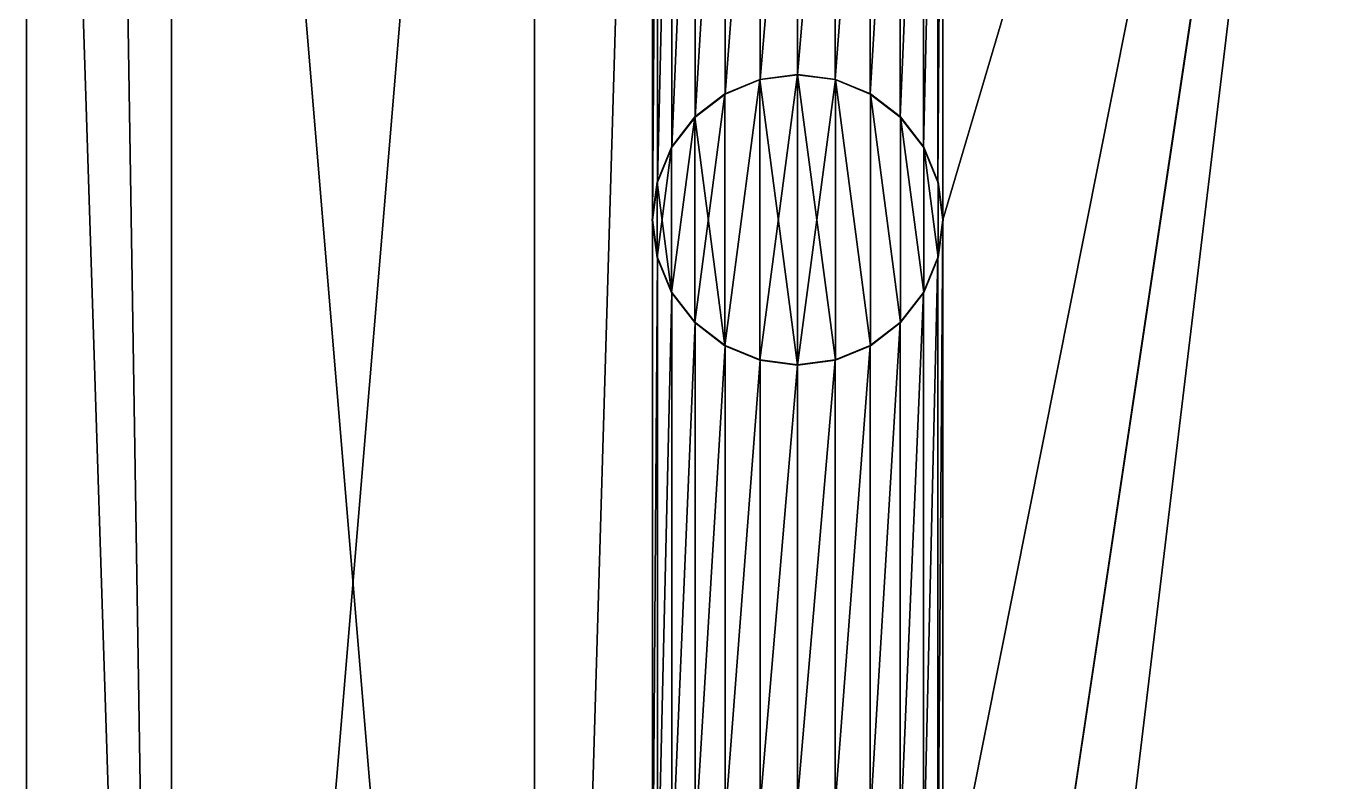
# Model space of a CAD drawing. Extents: x -1 to 46.5, y -1 to 65.2.
# Drawn here: x -1 to 17.15, y 29.38 to 39.79 of the extents above; entities that cross this region are included whole.
import ezdxf

# ---------------------------------------------------------------- set-up
doc = ezdxf.new("R2010")
doc.units = 0
doc.header["$MEASUREMENT"] = 0
doc.layers.add('STL2DXF', color=7, linetype='Continuous')

msp = doc.modelspace()

# ---------------------------------------------------------------- linework, layer by layer
at = {"layer": 'STL2DXF'}
for points in [[(1, 2.125, 7.3), (-1, 64.25, 7.3), (0, 65.25, 7.3)], [(1, 2.125, 12.3), (-1, 64.25, 12.3), (0, 65.25, 12.3)], [(1, 2.125, 7.3), (0, 65.25, 7.3), (1, 62.125, 7.3)], [(1, 2.125, 12.3), (0, 65.25, 12.3), (1, 62.125, 12.3)], [(-1, 64.25, 12.3), (-1, -1, 7.3), (-1, -1, 12.3)], [(-1, -1, 7.3), (-1, 64.25, 12.3), (-1, 64.25, 7.3)], [(1, 2.125, 7.3), (-1, -1, 7.3), (-1, 64.25, 7.3)], [(1, 2.125, 12.3), (-1, -1, 12.3), (-1, 64.25, 12.3)], [(6, 62.125, 7.3), (1, 2.125, 7.3), (1, 62.125, 7.3)], [(1, 2.125, 7.3), (6, 62.125, 7.3), (6, 2.125, 7.3)], [(6, 2.125, 12.3), (1, 62.125, 12.3), (1, 2.125, 12.3)], [(1, 62.125, 12.3), (6, 2.125, 12.3), (6, 62.125, 12.3)], [(1, 62.125, 12.3), (1, 2.125, 7.3), (1, 2.125, 12.3)], [(1, 2.125, 7.3), (1, 62.125, 12.3), (1, 62.125, 7.3)], [(1, 62.125, 7.3), (1, 2.125, 12.3), (1, 2.125, 7.3)], [(1, 2.125, 12.3), (1, 62.125, 7.3), (1, 62.125, 12.3)], [(6, 62.125, 7.3), (6, 2.125, 12.3), (6, 2.125, 7.3)], [(6, 2.125, 12.3), (6, 62.125, 7.3), (6, 62.125, 12.3)], [(6, 2.125, 12.3), (6, 62.125, 7.3), (6, 2.125, 7.3)], [(6, 62.125, 7.3), (6, 2.125, 12.3), (6, 62.125, 12.3)], [(6, 62.125, 7.3), (7.625, 57.125, 7.3), (6, 2.125, 7.3)], [(6, 62.125, 12.3), (7.625, 57.125, 12.3), (6, 2.125, 12.3)], [(11.625, 47.125, 7.3), (17.693, 57.643, 7.3), (11.625, 37.125, 7.3)], [(11.625, 37.125, 7.3), (17.693, 57.643, 7.3), (11.625, 27.125, 7.3)], [(11.625, 27.125, 7.3), (17.693, 57.643, 7.3), (11.625, 17.125, 7.3)], [(11.625, 17.125, 7.3), (17.693, 57.643, 7.3), (17.625, 57.125, 7.3)], [(11.625, 47.125, 12.3), (17.693, 57.643, 12.3), (11.625, 37.125, 12.3)], [(11.625, 37.125, 12.3), (17.693, 57.643, 12.3), (11.625, 27.125, 12.3)], [(11.625, 27.125, 12.3), (17.693, 57.643, 12.3), (11.625, 17.125, 12.3)], [(11.625, 17.125, 12.3), (17.693, 57.643, 12.3), (17.625, 57.125, 12.3)], [(7.625, 7.125, 7.3), (6, 2.125, 7.3), (7.625, 57.125, 7.3)], [(7.625, 7.125, 12.3), (6, 2.125, 12.3), (7.625, 57.125, 12.3)], [(7.625, 7.125, 7.3), (7.625, 57.125, 7.3), (7.625, 47.125, 7.3)], [(7.625, 7.125, 12.3), (7.625, 57.125, 12.3), (7.625, 47.125, 12.3)], [(11.625, 17.125, 7.3), (17.625, 57.125, 7.3), (11.625, 7.125, 7.3)], [(17.625, 17.125, 7.3), (11.625, 7.125, 7.3), (17.625, 57.125, 7.3)], [(11.625, 17.125, 12.3), (17.625, 57.125, 12.3), (11.625, 7.125, 12.3)], [(17.625, 7.125, 12.3), (11.625, 7.125, 12.3), (17.625, 57.125, 12.3)], [(7.625, 7.125, 7.3), (7.625, 47.125, 7.3), (7.625, 37.125, 7.3)], [(7.693, 46.607, 7.3), (7.625, 37.125, 7.3), (7.625, 47.125, 7.3)], [(7.625, 7.125, 12.3), (7.625, 47.125, 12.3), (7.625, 37.125, 12.3)], [(7.693, 46.607, 12.3), (7.625, 37.125, 12.3), (7.625, 47.125, 12.3)], [(11.557, 37.643, 7.3), (11.557, 46.607, 7.3), (11.625, 47.125, 7.3)], [(11.557, 37.643, 7.3), (11.625, 47.125, 7.3), (11.625, 37.125, 7.3)], [(11.557, 37.643, 12.3), (11.557, 46.607, 12.3), (11.625, 47.125, 12.3)], [(11.557, 37.643, 12.3), (11.625, 47.125, 12.3), (11.625, 37.125, 12.3)], [(7.625, 37.125, 7.3), (7.693, 46.607, 7.3), (7.693, 37.643, 7.3)], [(7.625, 37.125, 12.3), (7.693, 46.607, 12.3), (7.693, 37.643, 12.3)], [(7.693, 37.643, 7.3), (7.693, 46.607, 7.3), (7.893, 46.125, 7.3)], [(7.693, 37.643, 12.3), (7.693, 46.607, 12.3), (7.893, 46.125, 12.3)], [(11.357, 38.125, 7.3), (11.357, 46.125, 7.3), (11.557, 46.607, 7.3)], [(11.357, 38.125, 7.3), (11.557, 46.607, 7.3), (11.557, 37.643, 7.3)], [(11.357, 38.125, 12.3), (11.357, 46.125, 12.3), (11.557, 46.607, 12.3)], [(11.357, 38.125, 12.3), (11.557, 46.607, 12.3), (11.557, 37.643, 12.3)], [(7.693, 37.643, 7.3), (7.893, 46.125, 7.3), (7.893, 38.125, 7.3)], [(7.693, 37.643, 12.3), (7.893, 46.125, 12.3), (7.893, 38.125, 12.3)], [(7.893, 38.125, 7.3), (7.893, 46.125, 7.3), (8.211, 45.711, 7.3)], [(7.893, 38.125, 12.3), (7.893, 46.125, 12.3), (8.211, 45.711, 12.3)], [(11.039, 38.539, 7.3), (11.039, 45.711, 7.3), (11.357, 46.125, 7.3)], [(11.039, 38.539, 7.3), (11.357, 46.125, 7.3), (11.357, 38.125, 7.3)], [(11.039, 38.539, 12.3), (11.039, 45.711, 12.3), (11.357, 46.125, 12.3)], [(11.039, 38.539, 12.3), (11.357, 46.125, 12.3), (11.357, 38.125, 12.3)], [(7.893, 38.125, 7.3), (8.211, 45.711, 7.3), (8.211, 38.539, 7.3)], [(7.893, 38.125, 12.3), (8.211, 45.711, 12.3), (8.211, 38.539, 12.3)], [(8.211, 38.539, 7.3), (8.211, 45.711, 7.3), (8.625, 45.393, 7.3)], [(8.211, 38.539, 12.3), (8.211, 45.711, 12.3), (8.625, 45.393, 12.3)], [(10.625, 38.857, 7.3), (10.625, 45.393, 7.3), (11.039, 45.711, 7.3)], [(10.625, 38.857, 7.3), (11.039, 45.711, 7.3), (11.039, 38.539, 7.3)], [(10.625, 38.857, 12.3), (10.625, 45.393, 12.3), (11.039, 45.711, 12.3)], [(10.625, 38.857, 12.3), (11.039, 45.711, 12.3), (11.039, 38.539, 12.3)], [(8.211, 38.539, 7.3), (8.625, 45.393, 7.3), (8.625, 38.857, 7.3)], [(8.211, 38.539, 12.3), (8.625, 45.393, 12.3), (8.625, 38.857, 12.3)], [(8.625, 38.857, 7.3), (8.625, 45.393, 7.3), (9.107, 45.193, 7.3)], [(8.625, 38.857, 12.3), (8.625, 45.393, 12.3), (9.107, 45.193, 12.3)], [(10.143, 39.057, 7.3), (10.143, 45.193, 7.3), (10.625, 45.393, 7.3)], [(10.143, 39.057, 7.3), (10.625, 45.393, 7.3), (10.625, 38.857, 7.3)], [(10.143, 39.057, 12.3), (10.143, 45.193, 12.3), (10.625, 45.393, 12.3)], [(10.143, 39.057, 12.3), (10.625, 45.393, 12.3), (10.625, 38.857, 12.3)], [(8.625, 38.857, 7.3), (9.107, 45.193, 7.3), (9.107, 39.057, 7.3)], [(8.625, 38.857, 12.3), (9.107, 45.193, 12.3), (9.107, 39.057, 12.3)], [(9.107, 39.057, 7.3), (9.107, 45.193, 7.3), (9.625, 45.125, 7.3)], [(9.107, 39.057, 12.3), (9.107, 45.193, 12.3), (9.625, 45.125, 12.3)], [(9.625, 39.125, 7.3), (9.625, 45.125, 7.3), (10.143, 45.193, 7.3)], [(9.625, 39.125, 7.3), (10.143, 45.193, 7.3), (10.143, 39.057, 7.3)], [(9.625, 39.125, 12.3), (9.625, 45.125, 12.3), (10.143, 45.193, 12.3)], [(9.625, 39.125, 12.3), (10.143, 45.193, 12.3), (10.143, 39.057, 12.3)], [(9.107, 39.057, 7.3), (9.625, 45.125, 7.3), (9.625, 39.125, 7.3)], [(9.107, 39.057, 12.3), (9.625, 45.125, 12.3), (9.625, 39.125, 12.3)], [(8.623, 38.861, 12.3), (8.623, 35.389, 12.3), (9.106, 39.061, 12.3)], [(9.106, 39.061, 12.3), (8.623, 35.389, 12.3), (9.106, 35.189, 12.3)], [(8.623, 35.389, 7.3), (8.623, 38.861, 7.3), (9.106, 39.061, 7.3)], [(8.623, 35.389, 7.3), (9.106, 39.061, 7.3), (9.106, 35.189, 7.3)], [(8.623, 38.861, 12.3), (9.106, 39.061, 7.3), (8.623, 38.861, 7.3)], [(9.106, 39.061, 7.3), (8.623, 38.861, 12.3), (9.106, 39.061, 12.3)], [(8.625, 38.857, 12.3), (9.107, 39.057, 7.3), (8.625, 38.857, 7.3)], [(9.107, 39.057, 7.3), (8.625, 38.857, 12.3), (9.107, 39.057, 12.3)], [(9.106, 39.061, 12.3), (9.625, 35.121, 12.3), (9.625, 39.129, 12.3)], [(9.106, 35.189, 7.3), (9.106, 39.061, 7.3), (9.625, 39.129, 7.3)], [(9.106, 35.189, 7.3), (9.625, 39.129, 7.3), (9.625, 35.121, 7.3)], [(9.106, 39.061, 12.3), (9.625, 39.129, 7.3), (9.106, 39.061, 7.3)], [(9.625, 39.129, 7.3), (9.106, 39.061, 12.3), (9.625, 39.129, 12.3)], [(9.106, 39.061, 12.3), (9.106, 35.189, 12.3), (9.625, 35.121, 12.3)], [(9.107, 39.057, 12.3), (9.625, 39.125, 7.3), (9.107, 39.057, 7.3)], [(9.625, 39.125, 7.3), (9.107, 39.057, 12.3), (9.625, 39.125, 12.3)], [(9.625, 39.129, 12.3), (9.625, 35.121, 12.3), (10.144, 35.189, 12.3)], [(9.625, 39.129, 12.3), (10.144, 35.189, 12.3), (10.144, 39.061, 12.3)], [(9.625, 35.121, 7.3), (9.625, 39.129, 7.3), (10.144, 39.061, 7.3)], [(9.625, 39.129, 12.3), (10.144, 39.061, 7.3), (9.625, 39.129, 7.3)], [(10.144, 39.061, 7.3), (9.625, 39.129, 12.3), (10.144, 39.061, 12.3)], [(9.625, 39.125, 12.3), (10.143, 39.057, 7.3), (9.625, 39.125, 7.3)], [(10.143, 39.057, 7.3), (9.625, 39.125, 12.3), (10.143, 39.057, 12.3)], [(9.625, 35.121, 7.3), (10.144, 39.061, 7.3), (10.144, 35.189, 7.3)], [(10.143, 39.057, 12.3), (10.625, 38.857, 7.3), (10.143, 39.057, 7.3)], [(10.625, 38.857, 7.3), (10.143, 39.057, 12.3), (10.625, 38.857, 12.3)], [(10.144, 39.061, 12.3), (10.144, 35.189, 12.3), (10.627, 35.389, 12.3)], [(10.144, 39.061, 12.3), (10.627, 35.389, 12.3), (10.627, 38.861, 12.3)], [(10.144, 35.189, 7.3), (10.144, 39.061, 7.3), (10.627, 35.389, 7.3)], [(10.627, 35.389, 7.3), (10.144, 39.061, 7.3), (10.627, 38.861, 7.3)], [(10.144, 39.061, 12.3), (10.627, 38.861, 7.3), (10.144, 39.061, 7.3)], [(10.627, 38.861, 7.3), (10.144, 39.061, 12.3), (10.627, 38.861, 12.3)], [(8.208, 38.542, 12.3), (8.623, 35.389, 12.3), (8.623, 38.861, 12.3)], [(8.208, 35.708, 7.3), (8.208, 38.542, 7.3), (8.623, 38.861, 7.3)], [(8.208, 35.708, 7.3), (8.623, 38.861, 7.3), (8.623, 35.389, 7.3)], [(8.208, 38.542, 12.3), (8.623, 38.861, 7.3), (8.208, 38.542, 7.3)], [(8.623, 38.861, 7.3), (8.208, 38.542, 12.3), (8.623, 38.861, 12.3)], [(8.211, 38.539, 12.3), (8.625, 38.857, 7.3), (8.211, 38.539, 7.3)], [(8.625, 38.857, 7.3), (8.211, 38.539, 12.3), (8.625, 38.857, 12.3)], [(10.625, 38.857, 12.3), (11.039, 38.539, 7.3), (10.625, 38.857, 7.3)], [(11.039, 38.539, 7.3), (10.625, 38.857, 12.3), (11.039, 38.539, 12.3)], [(10.627, 38.861, 12.3), (10.627, 35.389, 12.3), (11.042, 35.708, 12.3)], [(10.627, 38.861, 12.3), (11.042, 35.708, 12.3), (11.042, 38.542, 12.3)], [(10.627, 35.389, 7.3), (10.627, 38.861, 7.3), (11.042, 35.708, 7.3)], [(11.042, 35.708, 7.3), (10.627, 38.861, 7.3), (11.042, 38.542, 7.3)], [(10.627, 38.861, 12.3), (11.042, 38.542, 7.3), (10.627, 38.861, 7.3)], [(11.042, 38.542, 7.3), (10.627, 38.861, 12.3), (11.042, 38.542, 12.3)], [(7.889, 38.127, 12.3), (7.889, 36.123, 12.3), (8.208, 38.542, 12.3)], [(8.208, 38.542, 12.3), (7.889, 36.123, 12.3), (8.208, 35.708, 12.3)], [(7.889, 36.123, 7.3), (7.889, 38.127, 7.3), (8.208, 38.542, 7.3)], [(7.889, 36.123, 7.3), (8.208, 38.542, 7.3), (8.208, 35.708, 7.3)], [(8.208, 38.542, 12.3), (7.889, 38.127, 7.3), (7.889, 38.127, 12.3)], [(7.889, 38.127, 7.3), (8.208, 38.542, 12.3), (8.208, 38.542, 7.3)], [(8.211, 38.539, 12.3), (7.893, 38.125, 7.3), (7.893, 38.125, 12.3)], [(7.893, 38.125, 7.3), (8.211, 38.539, 12.3), (8.211, 38.539, 7.3)], [(8.208, 38.542, 12.3), (8.208, 35.708, 12.3), (8.623, 35.389, 12.3)], [(11.039, 38.539, 7.3), (11.357, 38.125, 12.3), (11.357, 38.125, 7.3)], [(11.357, 38.125, 12.3), (11.039, 38.539, 7.3), (11.039, 38.539, 12.3)], [(11.042, 38.542, 12.3), (11.042, 35.708, 12.3), (11.361, 36.123, 12.3)], [(11.042, 38.542, 12.3), (11.361, 36.123, 12.3), (11.361, 38.127, 12.3)], [(11.042, 35.708, 7.3), (11.042, 38.542, 7.3), (11.361, 36.123, 7.3)], [(11.361, 36.123, 7.3), (11.042, 38.542, 7.3), (11.361, 38.127, 7.3)], [(11.042, 38.542, 7.3), (11.361, 38.127, 12.3), (11.361, 38.127, 7.3)], [(11.361, 38.127, 12.3), (11.042, 38.542, 7.3), (11.042, 38.542, 12.3)], [(7.689, 37.644, 12.3), (7.889, 36.123, 12.3), (7.889, 38.127, 12.3)], [(7.689, 36.606, 7.3), (7.689, 37.644, 7.3), (7.889, 38.127, 7.3)], [(7.689, 36.606, 7.3), (7.889, 38.127, 7.3), (7.889, 36.123, 7.3)], [(7.889, 38.127, 12.3), (7.689, 37.644, 7.3), (7.689, 37.644, 12.3)], [(7.689, 37.644, 7.3), (7.889, 38.127, 12.3), (7.889, 38.127, 7.3)], [(7.893, 38.125, 12.3), (7.693, 37.643, 7.3), (7.693, 37.643, 12.3)], [(7.693, 37.643, 7.3), (7.893, 38.125, 12.3), (7.893, 38.125, 7.3)], [(11.357, 38.125, 7.3), (11.557, 37.643, 12.3), (11.557, 37.643, 7.3)], [(11.557, 37.643, 12.3), (11.357, 38.125, 7.3), (11.357, 38.125, 12.3)], [(11.361, 38.127, 12.3), (11.361, 36.123, 12.3), (11.561, 36.606, 12.3)], [(11.361, 38.127, 12.3), (11.561, 36.606, 12.3), (11.561, 37.644, 12.3)], [(11.361, 36.123, 7.3), (11.361, 38.127, 7.3), (11.561, 36.606, 7.3)], [(11.561, 36.606, 7.3), (11.361, 38.127, 7.3), (11.561, 37.644, 7.3)], [(11.361, 38.127, 7.3), (11.561, 37.644, 12.3), (11.561, 37.644, 7.3)], [(11.561, 37.644, 12.3), (11.361, 38.127, 7.3), (11.361, 38.127, 12.3)], [(7.689, 36.606, 12.3), (7.689, 37.644, 12.3), (7.621, 37.125, 12.3)], [(7.689, 37.644, 7.3), (7.689, 36.606, 7.3), (7.621, 37.125, 7.3)], [(7.689, 37.644, 12.3), (7.621, 37.125, 7.3), (7.621, 37.125, 12.3)], [(7.621, 37.125, 7.3), (7.689, 37.644, 12.3), (7.689, 37.644, 7.3)], [(7.693, 37.643, 12.3), (7.625, 37.125, 7.3), (7.625, 37.125, 12.3)], [(7.625, 37.125, 7.3), (7.693, 37.643, 12.3), (7.693, 37.643, 7.3)], [(7.689, 37.644, 12.3), (7.689, 36.606, 12.3), (7.889, 36.123, 12.3)], [(11.557, 37.643, 7.3), (11.625, 37.125, 12.3), (11.625, 37.125, 7.3)], [(11.625, 37.125, 12.3), (11.557, 37.643, 7.3), (11.557, 37.643, 12.3)], [(11.561, 37.644, 12.3), (11.561, 36.606, 12.3), (11.629, 37.125, 12.3)], [(11.561, 36.606, 7.3), (11.561, 37.644, 7.3), (11.629, 37.125, 7.3)], [(11.561, 37.644, 7.3), (11.629, 37.125, 12.3), (11.629, 37.125, 7.3)], [(11.629, 37.125, 12.3), (11.561, 37.644, 7.3), (11.561, 37.644, 12.3)], [(7.621, 37.125, 12.3), (7.689, 36.606, 7.3), (7.689, 36.606, 12.3)], [(7.689, 36.606, 7.3), (7.621, 37.125, 12.3), (7.621, 37.125, 7.3)], [(7.625, 7.125, 7.3), (7.625, 37.125, 7.3), (7.625, 27.125, 7.3)], [(7.693, 36.607, 7.3), (7.625, 27.125, 7.3), (7.625, 37.125, 7.3)], [(7.625, 37.125, 12.3), (7.693, 36.607, 7.3), (7.693, 36.607, 12.3)], [(7.693, 36.607, 7.3), (7.625, 37.125, 12.3), (7.625, 37.125, 7.3)], [(7.625, 7.125, 12.3), (7.625, 37.125, 12.3), (7.625, 27.125, 12.3)], [(7.693, 36.607, 12.3), (7.625, 27.125, 12.3), (7.625, 37.125, 12.3)], [(11.557, 27.643, 7.3), (11.557, 36.607, 7.3), (11.625, 37.125, 7.3)], [(11.557, 27.643, 7.3), (11.625, 37.125, 7.3), (11.625, 27.125, 7.3)], [(11.625, 37.125, 7.3), (11.557, 36.607, 12.3), (11.557, 36.607, 7.3)], [(11.557, 36.607, 12.3), (11.625, 37.125, 7.3), (11.625, 37.125, 12.3)], [(11.557, 27.643, 12.3), (11.557, 36.607, 12.3), (11.625, 37.125, 12.3)], [(11.557, 27.643, 12.3), (11.625, 37.125, 12.3), (11.625, 27.125, 12.3)], [(11.629, 37.125, 7.3), (11.561, 36.606, 12.3), (11.561, 36.606, 7.3)], [(11.561, 36.606, 12.3), (11.629, 37.125, 7.3), (11.629, 37.125, 12.3)], [(7.625, 27.125, 7.3), (7.693, 36.607, 7.3), (7.693, 27.643, 7.3)], [(7.625, 27.125, 12.3), (7.693, 36.607, 12.3), (7.693, 27.643, 12.3)], [(7.689, 36.606, 12.3), (7.889, 36.123, 7.3), (7.889, 36.123, 12.3)], [(7.889, 36.123, 7.3), (7.689, 36.606, 12.3), (7.689, 36.606, 7.3)], [(7.693, 27.643, 7.3), (7.693, 36.607, 7.3), (7.893, 36.125, 7.3)], [(7.693, 36.607, 12.3), (7.893, 36.125, 7.3), (7.893, 36.125, 12.3)], [(7.893, 36.125, 7.3), (7.693, 36.607, 12.3), (7.693, 36.607, 7.3)], [(7.693, 27.643, 12.3), (7.693, 36.607, 12.3), (7.893, 36.125, 12.3)], [(11.357, 28.125, 7.3), (11.357, 36.125, 7.3), (11.557, 36.607, 7.3)], [(11.357, 28.125, 7.3), (11.557, 36.607, 7.3), (11.557, 27.643, 7.3)], [(11.557, 36.607, 7.3), (11.357, 36.125, 12.3), (11.357, 36.125, 7.3)], [(11.357, 36.125, 12.3), (11.557, 36.607, 7.3), (11.557, 36.607, 12.3)], [(11.357, 28.125, 12.3), (11.357, 36.125, 12.3), (11.557, 36.607, 12.3)], [(11.357, 28.125, 12.3), (11.557, 36.607, 12.3), (11.557, 27.643, 12.3)], [(11.561, 36.606, 7.3), (11.361, 36.123, 12.3), (11.361, 36.123, 7.3)], [(11.361, 36.123, 12.3), (11.561, 36.606, 7.3), (11.561, 36.606, 12.3)], [(7.693, 27.643, 7.3), (7.893, 36.125, 7.3), (7.893, 28.125, 7.3)], [(7.693, 27.643, 12.3), (7.893, 36.125, 12.3), (7.893, 28.125, 12.3)], [(7.889, 36.123, 12.3), (8.208, 35.708, 7.3), (8.208, 35.708, 12.3)], [(8.208, 35.708, 7.3), (7.889, 36.123, 12.3), (7.889, 36.123, 7.3)], [(7.893, 28.125, 7.3), (7.893, 36.125, 7.3), (8.211, 35.711, 7.3)], [(7.893, 36.125, 12.3), (8.211, 35.711, 7.3), (8.211, 35.711, 12.3)], [(8.211, 35.711, 7.3), (7.893, 36.125, 12.3), (7.893, 36.125, 7.3)], [(7.893, 28.125, 12.3), (7.893, 36.125, 12.3), (8.211, 35.711, 12.3)], [(11.039, 28.539, 7.3), (11.039, 35.711, 7.3), (11.357, 36.125, 7.3)], [(11.039, 28.539, 7.3), (11.357, 36.125, 7.3), (11.357, 28.125, 7.3)], [(11.357, 36.125, 7.3), (11.039, 35.711, 12.3), (11.039, 35.711, 7.3)], [(11.039, 35.711, 12.3), (11.357, 36.125, 7.3), (11.357, 36.125, 12.3)], [(11.039, 28.539, 12.3), (11.039, 35.711, 12.3), (11.357, 36.125, 12.3)], [(11.039, 28.539, 12.3), (11.357, 36.125, 12.3), (11.357, 28.125, 12.3)], [(11.361, 36.123, 7.3), (11.042, 35.708, 12.3), (11.042, 35.708, 7.3)], [(11.042, 35.708, 12.3), (11.361, 36.123, 7.3), (11.361, 36.123, 12.3)], [(7.893, 28.125, 7.3), (8.211, 35.711, 7.3), (8.211, 28.539, 7.3)], [(7.893, 28.125, 12.3), (8.211, 35.711, 12.3), (8.211, 28.539, 12.3)], [(8.623, 35.389, 12.3), (8.208, 35.708, 7.3), (8.623, 35.389, 7.3)], [(8.208, 35.708, 7.3), (8.623, 35.389, 12.3), (8.208, 35.708, 12.3)], [(8.211, 28.539, 7.3), (8.211, 35.711, 7.3), (8.625, 35.393, 7.3)], [(8.625, 35.393, 12.3), (8.211, 35.711, 7.3), (8.625, 35.393, 7.3)], [(8.211, 35.711, 7.3), (8.625, 35.393, 12.3), (8.211, 35.711, 12.3)], [(8.211, 28.539, 12.3), (8.211, 35.711, 12.3), (8.625, 35.393, 12.3)], [(10.625, 28.857, 7.3), (10.625, 35.393, 7.3), (11.039, 35.711, 7.3)], [(10.625, 28.857, 7.3), (11.039, 35.711, 7.3), (11.039, 28.539, 7.3)], [(11.039, 35.711, 12.3), (10.625, 35.393, 7.3), (11.039, 35.711, 7.3)], [(10.625, 35.393, 7.3), (11.039, 35.711, 12.3), (10.625, 35.393, 12.3)], [(10.625, 28.857, 12.3), (10.625, 35.393, 12.3), (11.039, 35.711, 12.3)], [(10.625, 28.857, 12.3), (11.039, 35.711, 12.3), (11.039, 28.539, 12.3)], [(11.042, 35.708, 12.3), (10.627, 35.389, 7.3), (11.042, 35.708, 7.3)], [(10.627, 35.389, 7.3), (11.042, 35.708, 12.3), (10.627, 35.389, 12.3)], [(8.211, 28.539, 7.3), (8.625, 35.393, 7.3), (8.625, 28.857, 7.3)], [(8.211, 28.539, 12.3), (8.625, 35.393, 12.3), (8.625, 28.857, 12.3)], [(9.106, 35.189, 12.3), (8.623, 35.389, 7.3), (9.106, 35.189, 7.3)], [(8.623, 35.389, 7.3), (9.106, 35.189, 12.3), (8.623, 35.389, 12.3)], [(8.625, 28.857, 7.3), (8.625, 35.393, 7.3), (9.107, 35.193, 7.3)], [(9.107, 35.193, 12.3), (8.625, 35.393, 7.3), (9.107, 35.193, 7.3)], [(8.625, 35.393, 7.3), (9.107, 35.193, 12.3), (8.625, 35.393, 12.3)], [(8.625, 28.857, 12.3), (8.625, 35.393, 12.3), (9.107, 35.193, 12.3)], [(10.143, 29.057, 7.3), (10.143, 35.193, 7.3), (10.625, 35.393, 7.3)], [(10.143, 29.057, 7.3), (10.625, 35.393, 7.3), (10.625, 28.857, 7.3)], [(10.625, 35.393, 12.3), (10.143, 35.193, 7.3), (10.625, 35.393, 7.3)], [(10.143, 35.193, 7.3), (10.625, 35.393, 12.3), (10.143, 35.193, 12.3)], [(10.143, 29.057, 12.3), (10.143, 35.193, 12.3), (10.625, 35.393, 12.3)], [(10.143, 29.057, 12.3), (10.625, 35.393, 12.3), (10.625, 28.857, 12.3)], [(10.627, 35.389, 12.3), (10.144, 35.189, 7.3), (10.627, 35.389, 7.3)], [(10.144, 35.189, 7.3), (10.627, 35.389, 12.3), (10.144, 35.189, 12.3)], [(8.625, 28.857, 7.3), (9.107, 35.193, 7.3), (9.107, 29.057, 7.3)], [(8.625, 28.857, 12.3), (9.107, 35.193, 12.3), (9.107, 29.057, 12.3)], [(9.625, 35.121, 12.3), (9.106, 35.189, 7.3), (9.625, 35.121, 7.3)], [(9.106, 35.189, 7.3), (9.625, 35.121, 12.3), (9.106, 35.189, 12.3)], [(9.107, 29.057, 7.3), (9.107, 35.193, 7.3), (9.625, 35.125, 7.3)], [(9.625, 35.125, 12.3), (9.107, 35.193, 7.3), (9.625, 35.125, 7.3)], [(9.107, 35.193, 7.3), (9.625, 35.125, 12.3), (9.107, 35.193, 12.3)], [(9.107, 29.057, 12.3), (9.107, 35.193, 12.3), (9.625, 35.125, 12.3)], [(9.107, 29.057, 7.3), (9.625, 35.125, 7.3), (9.625, 29.125, 7.3)], [(9.107, 29.057, 12.3), (9.625, 35.125, 12.3), (9.625, 29.125, 12.3)], [(9.625, 29.125, 7.3), (9.625, 35.125, 7.3), (10.143, 35.193, 7.3)], [(9.625, 29.125, 7.3), (10.143, 35.193, 7.3), (10.143, 29.057, 7.3)], [(10.143, 35.193, 12.3), (9.625, 35.125, 7.3), (10.143, 35.193, 7.3)], [(9.625, 35.125, 7.3), (10.143, 35.193, 12.3), (9.625, 35.125, 12.3)], [(9.625, 29.125, 12.3), (9.625, 35.125, 12.3), (10.143, 35.193, 12.3)], [(9.625, 29.125, 12.3), (10.143, 35.193, 12.3), (10.143, 29.057, 12.3)], [(10.144, 35.189, 12.3), (9.625, 35.121, 7.3), (10.144, 35.189, 7.3)], [(9.625, 35.121, 7.3), (10.144, 35.189, 12.3), (9.625, 35.121, 12.3)]]:
    msp.add_3dface(points, dxfattribs=at)

doc.saveas('drawing.dxf')
